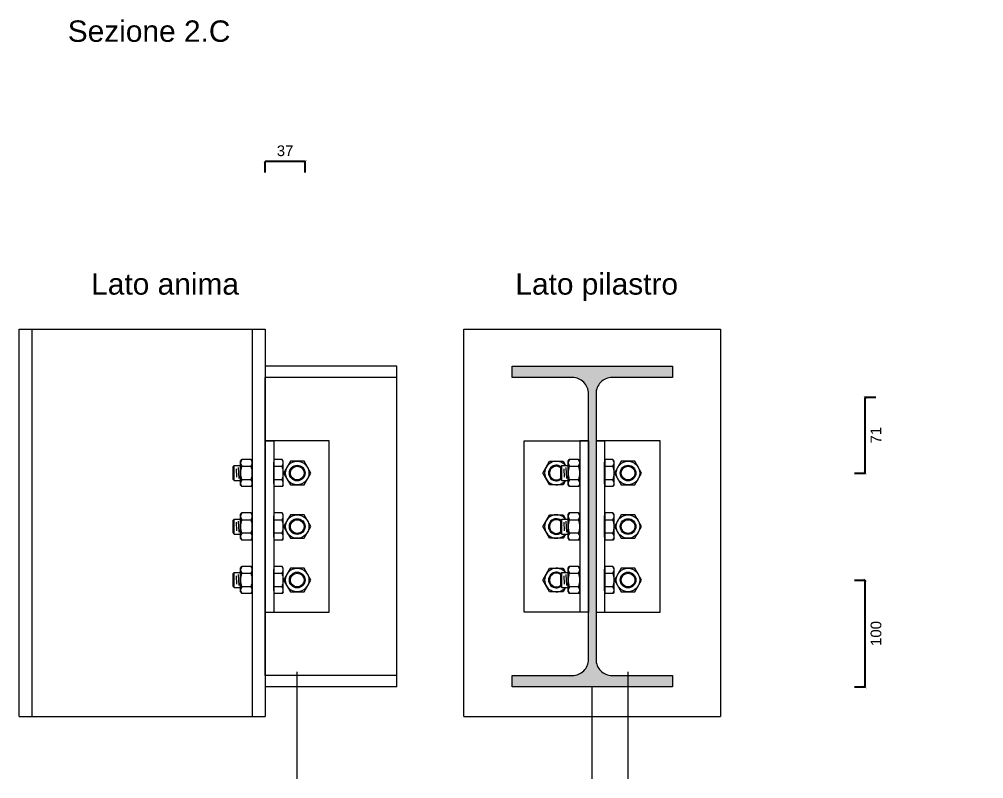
# Model space of a CAD drawing. Header units: millimetres. Extents: x 1415 to 3549, y 2194 to 4677.
# Drawn here: x 1784.547 to 1785.449, y 2310.129 to 2310.839 of the extents above; entities that cross this region are included whole.
import ezdxf

# ---------------------------------------------------------------- set-up
doc = ezdxf.new("R2010")
doc.units = ezdxf.units.MM
doc.linetypes.add('ACAD_ISO02W100', pattern=[15, 12, -3])
doc.layers.get('0').update_dxf_attribs({"plot": 0})
for name, color, linetype, lineweight in [('bulloni', 170, 'Continuous', 15), ('giunti', 7, 'Continuous', 15), ('Layer3', 7, 'Continuous', 15), ('Layer4', 7, 'Continuous', 15), ('quote', 252, 'Continuous', 5)]:
    doc.layers.add(name, color=color, linetype=linetype, lineweight=lineweight)
doc.styles.get("Standard").update_dxf_attribs({"font": 'arial.ttf'})
doc.dimstyles.new('quote acciaio', dxfattribs={"dimtxt": 0.01, "dimasz": 0.0025, "dimexe": 0, "dimexo": 0, "dimgap": 0.005, "dimtad": 2, "dimdec": 0, "dimlfac": 1000, "dimzin": 0, "dimdsep": 46, "dimtxsty": 'Standard', "dimblk": 'ARCHTICK', "dimcen": 0, "dimclre": 252, "dimadec": 0, "dimazin": 0, "dimtfac": 1, "dimtdec": 0, "dimtofl": 0, "dimtmove": 0, "dimatfit": 3, "dimfxl": 0.01, "dimfxlon": 1, "dimtolj": 1, "dimtzin": 0, "dimarcsym": 0})

# ---------------------------------------------------------------- blocks, each defined once
blk = doc.blocks.new('_ArchTick')
at = {"color": 0, "linetype": 'ByBlock', "const_width": 0.15}
blk.add_lwpolyline([(-0.5, -0.5), (0.5, 0.5)], dxfattribs=at)
blk = doc.blocks.new('*D465')
at = {"layer": 'Defpoints', "color": 0, "transparency": 16777216}
for p in [(1785.33824, 2310.48508), (1788.04667, 2310.48508), (1785.11638, 2310.41435)]:
    blk.add_point(p, dxfattribs=at)
at = {"layer": 'quote', "color": 252, "lineweight": -2, "transparency": 16777216}
for p, q in [((1785.34824, 2310.48508), (1785.33824, 2310.48508)), ((1785.32824, 2310.41435), (1785.33824, 2310.41435))]:
    blk.add_line(p, q, dxfattribs=at)
at = {"layer": 'quote', "color": 0, "linetype": 'Continuous', "lineweight": -2, "transparency": 16777216}
blk.add_line((1785.33824, 2310.41435), (1785.33824, 2310.48508), dxfattribs=at)
at = {"layer": 'quote', "color": 0, "lineweight": -2, "transparency": 16777216, "xscale": 0.0025, "yscale": 0.0025, "zscale": 0.0025}
for p, rotation in [((1785.33824, 2310.48508), 90), ((1785.33824, 2310.41435), 270)]:
    blk.add_blockref('_ArchTick', p, dxfattribs=dict(at, rotation=rotation))
at = {"layer": 'quote', "color": 0, "transparency": 16777216, "insert": (1785.34826, 2310.44972), "char_height": 0.01, "attachment_point": 5, "rotation": 90}
blk.add_mtext('\\A1;71', dxfattribs=at)
blk = doc.blocks.new('*D466')
at = {"layer": 'Defpoints', "color": 0, "transparency": 16777216}
for p in [(1785.11638, 2310.31435), (1785.33824, 2310.31435), (1785.11638, 2310.21435)]:
    blk.add_point(p, dxfattribs=at)
at = {"layer": 'quote', "color": 252, "lineweight": -2, "transparency": 16777216}
for p, q in [((1785.32824, 2310.31435), (1785.33824, 2310.31435)), ((1785.32824, 2310.21435), (1785.33824, 2310.21435))]:
    blk.add_line(p, q, dxfattribs=at)
at = {"layer": 'quote', "color": 0, "linetype": 'Continuous', "lineweight": -2, "transparency": 16777216}
blk.add_line((1785.33824, 2310.21435), (1785.33824, 2310.31435), dxfattribs=at)
at = {"layer": 'quote', "color": 0, "lineweight": -2, "transparency": 16777216, "xscale": 0.0025, "yscale": 0.0025, "zscale": 0.0025}
for p, rotation in [((1785.33824, 2310.31435), 90), ((1785.33824, 2310.21435), 270)]:
    blk.add_blockref('_ArchTick', p, dxfattribs=dict(at, rotation=rotation))
at = {"layer": 'quote', "color": 0, "transparency": 16777216, "insert": (1785.34835, 2310.26435), "char_height": 0.01, "attachment_point": 5, "rotation": 90}
blk.add_mtext('\\A1;100', dxfattribs=at)
blk = doc.blocks.new('*D467')
at = {"layer": 'Defpoints', "color": 0, "transparency": 16777216}
for p in [(1784.77687, 2310.7055), (1784.77687, 2310.41435), (1784.81421, 2310.41435)]:
    blk.add_point(p, dxfattribs=at)
at = {"layer": 'quote', "color": 252, "lineweight": -2, "transparency": 16777216}
for p, q in [((1784.77687, 2310.6955), (1784.77687, 2310.7055)), ((1784.81421, 2310.6955), (1784.81421, 2310.7055))]:
    blk.add_line(p, q, dxfattribs=at)
at = {"layer": 'quote', "color": 0, "linetype": 'Continuous', "lineweight": -2, "transparency": 16777216}
blk.add_line((1784.81421, 2310.7055), (1784.77687, 2310.7055), dxfattribs=at)
at = {"layer": 'quote', "color": 0, "lineweight": -2, "transparency": 16777216, "xscale": 0.0025, "yscale": 0.0025, "zscale": 0.0025, "rotation": 180}
blk.add_blockref('_ArchTick', (1784.77687, 2310.7055), dxfattribs=at)
at = {"layer": 'quote', "color": 0, "lineweight": -2, "transparency": 16777216, "xscale": 0.0025, "yscale": 0.0025, "zscale": 0.0025}
blk.add_blockref('_ArchTick', (1784.81421, 2310.7055), dxfattribs=at)
at = {"layer": 'quote', "color": 0, "transparency": 16777216, "insert": (1784.79554, 2310.71561), "char_height": 0.01, "attachment_point": 5}
blk.add_mtext('\\A1;37', dxfattribs=at)

msp = doc.modelspace()

# ---------------------------------------------------------------- hatches: boundary and pattern name
at = {"layer": 'Layer3', "true_color": 0xc7c8ca, "transparency": 33554687}
h = msp.add_hatch(color=9, dxfattribs=at)
h.dxf.hatch_style = 1
h.paths.add_polyline_path([(1785.15783, 2310.51435), (1785.08283, 2310.51435), (1785.00783, 2310.51435), (1785.00783, 2310.50365), (1785.06428, 2310.50365, -0.414214), (1785.07928, 2310.48865), (1785.07928, 2310.36435), (1785.07928, 2310.24005, -0.414214), (1785.06428, 2310.22505), (1785.00783, 2310.22505), (1785.00783, 2310.21435), (1785.08283, 2310.21435), (1785.15783, 2310.21435), (1785.15783, 2310.22505), (1785.10138, 2310.22505, -0.414214), (1785.08638, 2310.24005), (1785.08638, 2310.36435), (1785.08638, 2310.48865, -0.414214), (1785.10138, 2310.50365), (1785.15783, 2310.50365)])

# ---------------------------------------------------------------- linework, layer by layer
at = {"layer": 'bulloni'}
for p, q in [((1784.74698, 2310.42038), (1784.74789, 2310.4213)), ((1784.74698, 2310.40832), (1784.74698, 2310.42038)), ((1784.74789, 2310.42135), (1784.75387, 2310.42135)), ((1784.74789, 2310.4074), (1784.74789, 2310.4213)), ((1784.75387, 2310.42553), (1784.75503, 2310.42705)), ((1784.75387, 2310.40317), (1784.75387, 2310.42553)), ((1784.76372, 2310.42705), (1784.75503, 2310.42705)), ((1784.75503, 2310.4207), (1784.76372, 2310.4207)), ((1784.76487, 2310.42553), (1784.76372, 2310.42705)), ((1784.78487, 2310.40427), (1784.78487, 2310.42443)), ((1784.78533, 2310.42443), (1784.78487, 2310.42443)), ((1784.78533, 2310.40165), (1784.78533, 2310.42705)), ((1784.79272, 2310.42705), (1784.78533, 2310.42705)), ((1784.78533, 2310.4207), (1784.79272, 2310.4207)), ((1784.79387, 2310.42553), (1784.79272, 2310.42705)), ((1784.79387, 2310.40317), (1784.79387, 2310.42553)), ((1785.05338, 2310.42038), (1785.05429, 2310.4213)), ((1785.05338, 2310.40832), (1785.05338, 2310.42038)), ((1785.05429, 2310.42135), (1785.06028, 2310.42135)), ((1785.05429, 2310.4074), (1785.05429, 2310.4213)), ((1785.06028, 2310.42553), (1785.06143, 2310.42705)), ((1785.06028, 2310.40317), (1785.06028, 2310.42553)), ((1785.07012, 2310.42705), (1785.06143, 2310.42705)), ((1785.06143, 2310.4207), (1785.07012, 2310.4207)), ((1785.07128, 2310.42553), (1785.07012, 2310.42705)), ((1785.09438, 2310.40427), (1785.09438, 2310.42443)), ((1785.09483, 2310.42443), (1785.09438, 2310.42443)), ((1785.09483, 2310.40165), (1785.09483, 2310.42705)), ((1785.10222, 2310.42705), (1785.09483, 2310.42705)), ((1785.09483, 2310.4207), (1785.10222, 2310.4207)), ((1785.10338, 2310.42553), (1785.10222, 2310.42705)), ((1785.10338, 2310.40317), (1785.10338, 2310.42553)), ((1784.74978, 2310.41828), (1784.75022, 2310.41042)), ((1784.75168, 2310.41946), (1784.75225, 2310.40924)), ((1785.05618, 2310.41828), (1785.05662, 2310.41042)), ((1785.05808, 2310.41946), (1785.05865, 2310.40924)), ((1784.74789, 2310.40735), (1784.74698, 2310.40827)), ((1784.74789, 2310.40735), (1784.75387, 2310.40735)), ((1784.75387, 2310.40317), (1784.75503, 2310.40165)), ((1784.76372, 2310.408), (1784.75503, 2310.408)), ((1784.76487, 2310.40317), (1784.76372, 2310.40165)), ((1784.78533, 2310.40427), (1784.78487, 2310.40427)), ((1784.79272, 2310.408), (1784.78533, 2310.408)), ((1784.79387, 2310.40317), (1784.79272, 2310.40165)), ((1785.05429, 2310.40735), (1785.05338, 2310.40827)), ((1785.05429, 2310.40735), (1785.06028, 2310.40735)), ((1785.06028, 2310.40317), (1785.06143, 2310.40165)), ((1785.07012, 2310.408), (1785.06143, 2310.408)), ((1785.07128, 2310.40317), (1785.07012, 2310.40165)), ((1785.09483, 2310.40427), (1785.09438, 2310.40427)), ((1785.10222, 2310.408), (1785.09483, 2310.408)), ((1785.10338, 2310.40317), (1785.10222, 2310.40165)), ((1784.76372, 2310.40165), (1784.75503, 2310.40165)), ((1784.79272, 2310.40165), (1784.78533, 2310.40165)), ((1785.07012, 2310.40165), (1785.06143, 2310.40165)), ((1785.10222, 2310.40165), (1785.09483, 2310.40165)), ((1784.75387, 2310.37553), (1784.75503, 2310.37705)), ((1784.75387, 2310.35317), (1784.75387, 2310.37553)), ((1784.76372, 2310.37705), (1784.75503, 2310.37705)), ((1784.76487, 2310.37553), (1784.76372, 2310.37705)), ((1784.78533, 2310.35165), (1784.78533, 2310.37705)), ((1784.79272, 2310.37705), (1784.78533, 2310.37705)), ((1784.79387, 2310.37553), (1784.79272, 2310.37705)), ((1784.79387, 2310.35317), (1784.79387, 2310.37553)), ((1785.06028, 2310.37553), (1785.06143, 2310.37705)), ((1785.06028, 2310.35317), (1785.06028, 2310.37553)), ((1785.07012, 2310.37705), (1785.06143, 2310.37705)), ((1785.07128, 2310.37553), (1785.07012, 2310.37705)), ((1785.09483, 2310.35165), (1785.09483, 2310.37705)), ((1785.10222, 2310.37705), (1785.09483, 2310.37705)), ((1785.10338, 2310.37553), (1785.10222, 2310.37705)), ((1785.10338, 2310.35317), (1785.10338, 2310.37553)), ((1784.74698, 2310.37038), (1784.74789, 2310.3713)), ((1784.74698, 2310.35832), (1784.74698, 2310.37038)), ((1784.74789, 2310.37135), (1784.75387, 2310.37135)), ((1784.74789, 2310.3574), (1784.74789, 2310.3713)), ((1784.74978, 2310.36828), (1784.75022, 2310.36042)), ((1784.75168, 2310.36946), (1784.75225, 2310.35924)), ((1784.75503, 2310.3707), (1784.76372, 2310.3707)), ((1784.78487, 2310.35427), (1784.78487, 2310.37443)), ((1784.78533, 2310.37443), (1784.78487, 2310.37443)), ((1784.78533, 2310.3707), (1784.79272, 2310.3707)), ((1785.05338, 2310.37038), (1785.05429, 2310.3713)), ((1785.05338, 2310.35832), (1785.05338, 2310.37038)), ((1785.05429, 2310.37135), (1785.06028, 2310.37135)), ((1785.05429, 2310.3574), (1785.05429, 2310.3713)), ((1785.05618, 2310.36828), (1785.05662, 2310.36042)), ((1785.05808, 2310.36946), (1785.05865, 2310.35924)), ((1785.06143, 2310.3707), (1785.07012, 2310.3707)), ((1785.09438, 2310.35427), (1785.09438, 2310.37443)), ((1785.09483, 2310.37443), (1785.09438, 2310.37443)), ((1785.09483, 2310.3707), (1785.10222, 2310.3707)), ((1784.74789, 2310.35735), (1784.74698, 2310.35827)), ((1784.74789, 2310.35735), (1784.75387, 2310.35735)), ((1784.76372, 2310.358), (1784.75503, 2310.358)), ((1784.79272, 2310.358), (1784.78533, 2310.358)), ((1785.05429, 2310.35735), (1785.05338, 2310.35827)), ((1785.05429, 2310.35735), (1785.06028, 2310.35735)), ((1785.07012, 2310.358), (1785.06143, 2310.358)), ((1785.10222, 2310.358), (1785.09483, 2310.358)), ((1784.75387, 2310.35317), (1784.75503, 2310.35165)), ((1784.76372, 2310.35165), (1784.75503, 2310.35165)), ((1784.76487, 2310.35317), (1784.76372, 2310.35165)), ((1784.78533, 2310.35427), (1784.78487, 2310.35427)), ((1784.79272, 2310.35165), (1784.78533, 2310.35165)), ((1784.79387, 2310.35317), (1784.79272, 2310.35165)), ((1785.06028, 2310.35317), (1785.06143, 2310.35165)), ((1785.07012, 2310.35165), (1785.06143, 2310.35165)), ((1785.07128, 2310.35317), (1785.07012, 2310.35165)), ((1785.09483, 2310.35427), (1785.09438, 2310.35427)), ((1785.10222, 2310.35165), (1785.09483, 2310.35165)), ((1785.10338, 2310.35317), (1785.10222, 2310.35165)), ((1784.74698, 2310.32038), (1784.74789, 2310.3213)), ((1784.74789, 2310.32135), (1784.75387, 2310.32135)), ((1784.74789, 2310.3074), (1784.74789, 2310.3213)), ((1784.75387, 2310.32553), (1784.75503, 2310.32705)), ((1784.75387, 2310.30317), (1784.75387, 2310.32553)), ((1784.76372, 2310.32705), (1784.75503, 2310.32705)), ((1784.76487, 2310.32553), (1784.76372, 2310.32705)), ((1784.78487, 2310.30427), (1784.78487, 2310.32443)), ((1784.78533, 2310.32443), (1784.78487, 2310.32443)), ((1784.78533, 2310.30165), (1784.78533, 2310.32705)), ((1784.79272, 2310.32705), (1784.78533, 2310.32705)), ((1784.79387, 2310.32553), (1784.79272, 2310.32705)), ((1784.79387, 2310.30317), (1784.79387, 2310.32553)), ((1785.05338, 2310.32038), (1785.05429, 2310.3213)), ((1785.05429, 2310.32135), (1785.06028, 2310.32135)), ((1785.05429, 2310.3074), (1785.05429, 2310.3213)), ((1785.06028, 2310.32553), (1785.06143, 2310.32705)), ((1785.06028, 2310.30317), (1785.06028, 2310.32553)), ((1785.07012, 2310.32705), (1785.06143, 2310.32705)), ((1785.07128, 2310.32553), (1785.07012, 2310.32705)), ((1785.09438, 2310.30427), (1785.09438, 2310.32443)), ((1785.09483, 2310.32443), (1785.09438, 2310.32443)), ((1785.09483, 2310.30165), (1785.09483, 2310.32705)), ((1785.10222, 2310.32705), (1785.09483, 2310.32705)), ((1785.10338, 2310.32553), (1785.10222, 2310.32705)), ((1785.10338, 2310.30317), (1785.10338, 2310.32553)), ((1784.74698, 2310.30832), (1784.74698, 2310.32038)), ((1784.74978, 2310.31828), (1784.75022, 2310.31042)), ((1784.75168, 2310.31946), (1784.75225, 2310.30924)), ((1784.75503, 2310.3207), (1784.76372, 2310.3207)), ((1784.78533, 2310.3207), (1784.79272, 2310.3207)), ((1785.05338, 2310.30832), (1785.05338, 2310.32038)), ((1785.05618, 2310.31828), (1785.05662, 2310.31042)), ((1785.05808, 2310.31946), (1785.05865, 2310.30924)), ((1785.06143, 2310.3207), (1785.07012, 2310.3207)), ((1785.09483, 2310.3207), (1785.10222, 2310.3207)), ((1784.74789, 2310.30735), (1784.74698, 2310.30827)), ((1784.74789, 2310.30735), (1784.75387, 2310.30735)), ((1784.75387, 2310.30317), (1784.75503, 2310.30165)), ((1784.76372, 2310.308), (1784.75503, 2310.308)), ((1784.76487, 2310.30317), (1784.76372, 2310.30165)), ((1784.78533, 2310.30427), (1784.78487, 2310.30427)), ((1784.79272, 2310.308), (1784.78533, 2310.308)), ((1784.79387, 2310.30317), (1784.79272, 2310.30165)), ((1785.05429, 2310.30735), (1785.05338, 2310.30827)), ((1785.05429, 2310.30735), (1785.06028, 2310.30735)), ((1785.06028, 2310.30317), (1785.06143, 2310.30165)), ((1785.07012, 2310.308), (1785.06143, 2310.308)), ((1785.07128, 2310.30317), (1785.07012, 2310.30165)), ((1785.09483, 2310.30427), (1785.09438, 2310.30427)), ((1785.10222, 2310.308), (1785.09483, 2310.308)), ((1785.10338, 2310.30317), (1785.10222, 2310.30165)), ((1784.76372, 2310.30165), (1784.75503, 2310.30165)), ((1784.79272, 2310.30165), (1784.78533, 2310.30165)), ((1785.07012, 2310.30165), (1785.06143, 2310.30165)), ((1785.10222, 2310.30165), (1785.09483, 2310.30165))]:
    msp.add_line(p, q, dxfattribs=at)
for points in [[(1784.79417, 2310.41435), (1784.80052, 2310.40335), (1784.81323, 2310.40335), (1784.81958, 2310.41435), (1784.81323, 2310.42535), (1784.80052, 2310.42535)], [(1785.10367, 2310.41435), (1785.11003, 2310.40335), (1785.12273, 2310.40335), (1785.12908, 2310.41435), (1785.12273, 2310.42535), (1785.11003, 2310.42535)], [(1784.79417, 2310.36435), (1784.80052, 2310.35335), (1784.81323, 2310.35335), (1784.81958, 2310.36435), (1784.81323, 2310.37535), (1784.80052, 2310.37535)], [(1785.10367, 2310.36435), (1785.11003, 2310.35335), (1785.12273, 2310.35335), (1785.12908, 2310.36435), (1785.12273, 2310.37535), (1785.11003, 2310.37535)], [(1784.79417, 2310.31435), (1784.80052, 2310.30335), (1784.81323, 2310.30335), (1784.81958, 2310.31435), (1784.81323, 2310.32535), (1784.80052, 2310.32535)], [(1785.10367, 2310.31435), (1785.11003, 2310.30335), (1785.12273, 2310.30335), (1785.12908, 2310.31435), (1785.12273, 2310.32535), (1785.11003, 2310.32535)]]:
    msp.add_lwpolyline(points, close=True, dxfattribs=at)
for points in [[(1785.05794, 2310.40735), (1785.05563, 2310.40335), (1785.04293, 2310.40335), (1785.03657, 2310.41435), (1785.04293, 2310.42535), (1785.05563, 2310.42535), (1785.05794, 2310.42135)], [(1785.05794, 2310.35735), (1785.05563, 2310.35335), (1785.04293, 2310.35335), (1785.03657, 2310.36435), (1785.04293, 2310.37535), (1785.05563, 2310.37535), (1785.05794, 2310.37135)], [(1785.05794, 2310.30735), (1785.05563, 2310.30335), (1785.04293, 2310.30335), (1785.03657, 2310.31435), (1785.04293, 2310.32535), (1785.05563, 2310.32535), (1785.05794, 2310.32135)]]:
    msp.add_lwpolyline(points, dxfattribs=at)
for centre, radius in [((1784.80687, 2310.41435), 0.011), ((1784.80687, 2310.41435), 0.00733), ((1784.80687, 2310.41435), 0.00642), ((1785.11638, 2310.41435), 0.011), ((1785.11638, 2310.41435), 0.00733), ((1785.11638, 2310.41435), 0.00642), ((1784.80687, 2310.36435), 0.011), ((1785.11638, 2310.36435), 0.011), ((1784.80687, 2310.36435), 0.00733), ((1784.80687, 2310.36435), 0.00642), ((1785.11638, 2310.36435), 0.00733), ((1785.11638, 2310.36435), 0.00642), ((1784.80687, 2310.31435), 0.011), ((1784.80687, 2310.31435), 0.00733), ((1784.80687, 2310.31435), 0.00642), ((1785.11638, 2310.31435), 0.011), ((1785.11638, 2310.31435), 0.00733), ((1785.11638, 2310.31435), 0.00642)]:
    msp.add_circle(centre, radius, dxfattribs=at)
for centre, radius, start, end in [((1784.75883, 2310.42388), 0.00495, 140.12945, 219.87055), ((1784.77196, 2310.41435), 0.01809, 159.44272, 200.55728), ((1784.75992, 2310.42388), 0.00495, 320.12945, 39.87055), ((1784.74679, 2310.41435), 0.01809, 339.44272, 20.55728), ((1784.78892, 2310.42388), 0.00495, 320.12945, 39.87055), ((1784.77579, 2310.41435), 0.01809, 339.44272, 20.55728), ((1785.04928, 2310.41435), 0.011, 39.5212, 320.4788), ((1785.04928, 2310.41435), 0.00733, 51.14169, 308.85831), ((1785.04928, 2310.41435), 0.00642, 44.19062, 315.80938), ((1785.06523, 2310.42388), 0.00495, 140.12945, 219.87055), ((1785.07836, 2310.41435), 0.01809, 159.44272, 200.55728), ((1785.06632, 2310.42388), 0.00495, 320.12945, 39.87055), ((1785.05319, 2310.41435), 0.01809, 339.44272, 20.55728), ((1785.09842, 2310.42388), 0.00495, 320.12945, 39.87055), ((1785.08529, 2310.41435), 0.01809, 339.44272, 20.55728), ((1784.75883, 2310.40482), 0.00495, 140.12945, 219.87055), ((1784.75992, 2310.40482), 0.00495, 320.12945, 39.87055), ((1784.78892, 2310.40482), 0.00495, 320.12945, 39.87055), ((1785.06523, 2310.40482), 0.00495, 140.12945, 219.87055), ((1785.06632, 2310.40482), 0.00495, 320.12945, 39.87055), ((1785.09842, 2310.40482), 0.00495, 320.12945, 39.87055), ((1784.75883, 2310.37388), 0.00495, 140.12945, 219.87055), ((1784.75992, 2310.37388), 0.00495, 320.12945, 39.87055), ((1784.78892, 2310.37388), 0.00495, 320.12945, 39.87055), ((1785.04928, 2310.36435), 0.011, 39.5212, 320.4788), ((1785.06523, 2310.37388), 0.00495, 140.12945, 219.87055), ((1785.06632, 2310.37388), 0.00495, 320.12945, 39.87055), ((1785.09842, 2310.37388), 0.00495, 320.12945, 39.87055), ((1784.77196, 2310.36435), 0.01809, 159.44272, 200.55728), ((1784.74679, 2310.36435), 0.01809, 339.44272, 20.55728), ((1784.77579, 2310.36435), 0.01809, 339.44272, 20.55728), ((1785.04928, 2310.36435), 0.00733, 51.14169, 308.85831), ((1785.04928, 2310.36435), 0.00642, 44.19062, 315.80938), ((1785.07836, 2310.36435), 0.01809, 159.44272, 200.55728), ((1785.05319, 2310.36435), 0.01809, 339.44272, 20.55728), ((1785.08529, 2310.36435), 0.01809, 339.44272, 20.55728), ((1784.75883, 2310.35482), 0.00495, 140.12945, 219.87055), ((1784.75992, 2310.35482), 0.00495, 320.12945, 39.87055), ((1784.78892, 2310.35482), 0.00495, 320.12945, 39.87055), ((1785.06523, 2310.35482), 0.00495, 140.12945, 219.87055), ((1785.06632, 2310.35482), 0.00495, 320.12945, 39.87055), ((1785.09842, 2310.35482), 0.00495, 320.12945, 39.87055), ((1784.75883, 2310.32388), 0.00495, 140.12945, 219.87055), ((1784.75992, 2310.32388), 0.00495, 320.12945, 39.87055), ((1784.78892, 2310.32388), 0.00495, 320.12945, 39.87055), ((1785.04928, 2310.31435), 0.011, 39.5212, 320.4788), ((1785.04928, 2310.31435), 0.00733, 51.14169, 308.85831), ((1785.04928, 2310.31435), 0.00642, 44.19062, 315.80938), ((1785.06523, 2310.32388), 0.00495, 140.12945, 219.87055), ((1785.06632, 2310.32388), 0.00495, 320.12945, 39.87055), ((1785.09842, 2310.32388), 0.00495, 320.12945, 39.87055), ((1784.77196, 2310.31435), 0.01809, 159.44272, 200.55728), ((1784.74679, 2310.31435), 0.01809, 339.44272, 20.55728), ((1784.77579, 2310.31435), 0.01809, 339.44272, 20.55728), ((1785.07836, 2310.31435), 0.01809, 159.44272, 200.55728), ((1785.05319, 2310.31435), 0.01809, 339.44272, 20.55728), ((1785.08529, 2310.31435), 0.01809, 339.44272, 20.55728), ((1784.75883, 2310.30482), 0.00495, 140.12945, 219.87055), ((1784.75992, 2310.30482), 0.00495, 320.12945, 39.87055), ((1784.78892, 2310.30482), 0.00495, 320.12945, 39.87055), ((1785.06523, 2310.30482), 0.00495, 140.12945, 219.87055), ((1785.06632, 2310.30482), 0.00495, 320.12945, 39.87055), ((1785.09842, 2310.30482), 0.00495, 320.12945, 39.87055)]:
    msp.add_arc(centre, radius, start, end, dxfattribs=at)
at = {"layer": 'giunti'}
for points in [[(1784.77687, 2310.28435), (1784.83687, 2310.28435), (1784.83687, 2310.44435), (1784.77687, 2310.44435), (1784.77687, 2310.28435)], [(1784.77687, 2310.44435), (1784.78487, 2310.44435), (1784.78487, 2310.28435)], [(1785.07928, 2310.28435), (1785.01928, 2310.28435), (1785.01928, 2310.44435), (1785.07928, 2310.44435), (1785.07928, 2310.28435)], [(1785.07928, 2310.44435), (1785.07128, 2310.44435), (1785.07128, 2310.28435)], [(1785.08638, 2310.28435), (1785.14638, 2310.28435), (1785.14638, 2310.44435), (1785.08638, 2310.44435), (1785.08638, 2310.28435)], [(1785.08638, 2310.44435), (1785.09438, 2310.44435), (1785.09438, 2310.28435)]]:
    msp.add_lwpolyline(points, dxfattribs=at)
at = {"layer": 'Layer3'}
for points in [[(1784.54687, 2310.18684), (1784.54687, 2310.54899)], [(1784.54687, 2310.54899), (1784.77687, 2310.54899)], [(1784.55887, 2310.18684), (1784.55887, 2310.54899)], [(1784.76487, 2310.54899), (1784.76487, 2310.18684)], [(1784.77687, 2310.54899), (1784.77687, 2310.18684)], [(1784.96283, 2310.18684), (1784.96283, 2310.54899)], [(1784.96283, 2310.54899), (1785.20283, 2310.54899)], [(1785.20283, 2310.54899), (1785.20283, 2310.18684)], [(1784.90009, 2310.51435), (1784.77687, 2310.51435)], [(1784.90009, 2310.21435), (1784.90009, 2310.51435)], [(1784.90009, 2310.50365), (1784.77687, 2310.50365)], [(1784.77687, 2310.22505), (1784.77687, 2310.50365)], [(1784.90009, 2310.22505), (1784.77687, 2310.22505)], [(1784.90009, 2310.21435), (1784.77687, 2310.21435)], [(1784.54687, 2310.18684), (1784.77687, 2310.18684)], [(1784.96283, 2310.18684), (1785.20283, 2310.18684)]]:
    msp.add_lwpolyline(points, dxfattribs=at)
msp.add_lwpolyline([(1785.00783, 2310.50365), (1785.00783, 2310.51435), (1785.08283, 2310.51435), (1785.15783, 2310.51435), (1785.15783, 2310.50365), (1785.10138, 2310.50365, 0.414214), (1785.08638, 2310.48865), (1785.08638, 2310.36435), (1785.08638, 2310.24005, 0.414214), (1785.10138, 2310.22505), (1785.15783, 2310.22505), (1785.15783, 2310.21435), (1785.08283, 2310.21435), (1785.00783, 2310.21435), (1785.00783, 2310.22505), (1785.06428, 2310.22505, 0.414214), (1785.07928, 2310.24005), (1785.07928, 2310.36435), (1785.07928, 2310.48865, 0.414214), (1785.06428, 2310.50365)], format="xyb", close=True, dxfattribs=at)
at = {"layer": 'Layer3', "linetype": 'ACAD_ISO02W100', "ltscale": 0.001}
for points in [[(1784.80687, 2310.12858), (1784.80687, 2310.31435)], [(1785.11638, 2310.12858), (1785.11638, 2310.31435)], [(1785.08283, 2310.12858), (1785.08283, 2310.21435)]]:
    msp.add_lwpolyline(points, dxfattribs=at)

# ---------------------------------------------------------------- texts
at = {"layer": 'Layer4', "char_height": 0.02, "attachment_point": 1}
for s, insert in [('Sezione 2.C', (1784.5922, 2310.83754)), ('Lato anima', (1784.61416, 2310.60118)), ('Lato pilastro', (1785.01094, 2310.60118))]:
    msp.add_mtext_dynamic_manual_height_columns(s, width=40.6484226, gutter_width=12.5, heights=[0], dxfattribs=dict(at, insert=insert))

# ---------------------------------------------------------------- dimensions: what is measured, and where the dimension line sits
at = {"layer": 'quote'}
dim = msp.add_linear_dim(base=(1784.77687, 2310.7055), p1=(1784.81421, 2310.41435), p2=(1784.77687, 2310.41435), dimstyle='quote acciaio', dxfattribs=at)
dim.commit()
dim.dimension.update_dxf_attribs({"geometry": '*D467', "text_midpoint": (1784.79554, 2310.71561)})
for base, p1, p2, picture, middle in [((1785.33824, 2310.48508), (1785.11638, 2310.41435), (1788.04667, 2310.48508), '*D465', (1785.34826, 2310.44972)), ((1785.33824, 2310.31435), (1785.11638, 2310.21435), (1785.11638, 2310.31435), '*D466', (1785.34835, 2310.26435))]:
    dim = msp.add_linear_dim(base=base, p1=p1, p2=p2, angle=90, dimstyle='quote acciaio', dxfattribs=at)
    dim.commit()
    dim.dimension.update_dxf_attribs({"geometry": picture, "text_midpoint": middle})

doc.saveas('drawing.dxf')
